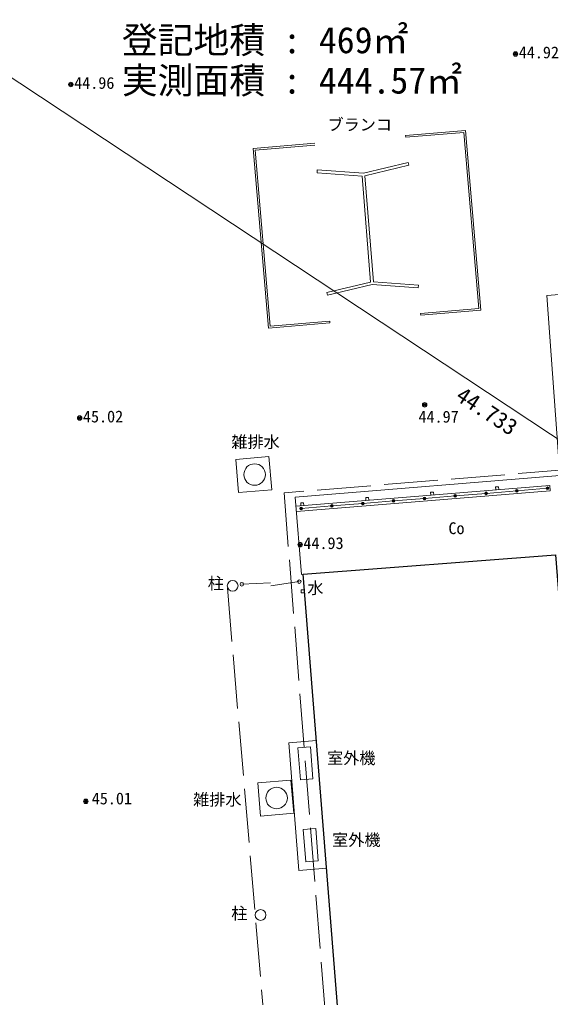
# Model space of a CAD drawing. Units: millimetres, scale not verified. Extents: x -29071210 to -28860960, y -117775216 to -117329466.
# Drawn here: x -29001552 to -28986749, y -117496275 to -117469008 of the extents above; entities that cross this region are included whole.
import ezdxf
from ezdxf.enums import TextEntityAlignment as Align

# ---------------------------------------------------------------- set-up
doc = ezdxf.new("R2010")
doc.units = ezdxf.units.MM
doc.header["$LTSCALE"] = 250
doc.header["$PDMODE"] = 32
doc.header["$PDSIZE"] = 125
doc.linetypes.add('DASHED', pattern=[7.5, 6, -1.5])
for name, color, linetype, lineweight in [('S-SUV', 7, 'Continuous', 13), ('S-SUV-HTXT', 7, 'Continuous', 13), ('S-SUV-ROW', 7, 'Continuous', 15), ('S-SUV-SRVR', 3, 'Continuous', 13), ('S-SUV-STR', 1, 'Continuous', 25)]:
    doc.layers.add(name, color=color, linetype=linetype, lineweight=lineweight)
doc.styles.add('ＭＳ ゴシック', font='')
doc.styles.get('ＭＳ ゴシック').set_extended_font_data('MS Gothic')

# ---------------------------------------------------------------- blocks, each defined once
blk = doc.blocks.new('ﾌﾟﾛｯﾄﾏｰｸ-03_1')
at = {"color": 3, "linetype": 'Continuous', "lineweight": 25}
blk.add_circle((0, 0), 0.5, dxfattribs=at)
at = {"color": 3}
blk.add_point((0, 0), dxfattribs=at)

msp = doc.modelspace()

# ---------------------------------------------------------------- linework, layer by layer
at = {"layer": 'S-SUV'}
for p, q in [((-28989114, -117472100), (-28990789.2, -117472242.1)), ((-28990785, -117472291.9), (-28990789.2, -117472242.1)), ((-28989159.6, -117472154), (-28990785, -117472291.9)), ((-28989159.6, -117472154), (-28988743.1, -117477063.6)), ((-28989114, -117472100), (-28988689, -117477109.2)), ((-28993321.1, -117472456.9), (-28995037.2, -117472602.5)), ((-28993316.9, -117472506.8), (-28994983.2, -117472648.1)), ((-28994612.2, -117477611.8), (-28995037.2, -117472602.5)), ((-28994566.6, -117477557.7), (-28994983.2, -117472648.1)), ((-28991966.1, -117473293.5), (-28990714.4, -117472994)), ((-28991920.2, -117473364.8), (-28990695.8, -117473071.8)), ((-28990714.4, -117472994), (-28990695.8, -117473071.8)), ((-28993255.4, -117473277.9), (-28993249.5, -117473198.1)), ((-28993255.4, -117473277.9), (-28991999.9, -117473371.2)), ((-28993249.5, -117473198.1), (-28991966.1, -117473293.5)), ((-28991999.9, -117473371.2), (-28991762, -117476326)), ((-28991920.2, -117473364.8), (-28991682.3, -117476319.6)), ((-28991762, -117476326), (-28992986.4, -117476619)), ((-28990426.8, -117476412.9), (-28991682.3, -117476319.6)), ((-28992967.8, -117476696.8), (-28992986.4, -117476619)), ((-28991716.2, -117476397.3), (-28992967.8, -117476696.8)), ((-28990432.8, -117476492.7), (-28991716.2, -117476397.3)), ((-28990432.8, -117476492.7), (-28990426.8, -117476412.9)), ((-28986852.5, -117476698.5), (-28982846.1, -117476406.8)), ((-28986489, -117481692.4), (-28986852.5, -117476698.5)), ((-28988743.1, -117477063.6), (-28990368.4, -117477201.5)), ((-28988689, -117477109.2), (-28990364.2, -117477251.4)), ((-28992900.3, -117477416.3), (-28994566.6, -117477557.7)), ((-28992896.1, -117477466.2), (-28992900.3, -117477416.3)), ((-28990368.4, -117477201.5), (-28990364.2, -117477250.9)), ((-28992896.1, -117477466.2), (-28994612.2, -117477611.8)), ((-28993866, -117482329), (-28984424, -117481555)), ((-28986764.5, -117481997.7), (-28993845.7, -117482578.2)), ((-28988197.8, -117482035), (-28988277.6, -117482041.4)), ((-28988277.6, -117482041.4), (-28988271.2, -117482121.2)), ((-28988191.4, -117482114.8), (-28988197.8, -117482035)), ((-28987686.3, -117482148.5), (-28986827.2, -117482078.1)), ((-28986764.5, -117481997.7), (-28986752.6, -117482147.2)), ((-28993690.7, -117484479.3), (-28993866, -117482329)), ((-28986752.6, -117482147.2), (-28993833.5, -117482727.7)), ((-28991821.2, -117482332), (-28991900.9, -117482338.4)), ((-28991900.9, -117482338.4), (-28991894.5, -117482418.1)), ((-28991814.8, -117482411.7), (-28991821.2, -117482332)), ((-28990263.6, -117482359.8), (-28989404.5, -117482289.4)), ((-28990009.5, -117482183.5), (-28990089.2, -117482189.9)), ((-28990089.2, -117482189.9), (-28990082.9, -117482269.6)), ((-28990082.9, -117482269.6), (-28990003.1, -117482263.3)), ((-28990003.1, -117482263.3), (-28990009.5, -117482183.5)), ((-28989404.5, -117482289.4), (-28988545.4, -117482218.9)), ((-28988545.4, -117482218.9), (-28987686.3, -117482148.5)), ((-28988271.2, -117482121.2), (-28988191.4, -117482114.8)), ((-28993632.8, -117482480.6), (-28993712.6, -117482487)), ((-28993712.6, -117482487), (-28993706.2, -117482566.7)), ((-28993706.2, -117482566.7), (-28993626.5, -117482560.4)), ((-28993699.9, -117482641.5), (-28992840.8, -117482571.1)), ((-28993626.5, -117482560.4), (-28993632.8, -117482480.6)), ((-28992840.8, -117482571.1), (-28991981.7, -117482500.6)), ((-28991981.7, -117482500.6), (-28991122.7, -117482430.2)), ((-28991894.5, -117482418.1), (-28991814.8, -117482411.7)), ((-28991122.7, -117482430.2), (-28990263.6, -117482359.8)), ((-28993640, -117484475.4), (-28993690.7, -117484479.3)), ((-28995354, -117484753), (-28994553, -117484716.5)), ((-28994541.9, -117484797.4), (-28993752, -117484680)), ((-28993698, -117484911), (-28993700, -117484994)), ((-28993700, -117484994), (-28993617, -117484996)), ((-28993615, -117484913), (-28993698, -117484911)), ((-28993617, -117484996), (-28993615, -117484913)), ((-28993271.3, -117489110.5), (-28994046, -117489171.8)), ((-28993764, -117492733.1), (-28994046, -117489171.8)), ((-28993764, -117492733.1), (-28992988, -117492671.6))]:
    msp.add_line(p, q, dxfattribs=at)
for points in [[(-28994597, -117481196), (-28995521, -117481274), (-28995443, -117482198), (-28994519, -117482120)], [(-28993791.5, -117489313.4), (-28993720.5, -117490210.6), (-28993371.6, -117490183), (-28993442.6, -117489285.8)], [(-28993984, -117490216), (-28994908, -117490294), (-28994830, -117491218), (-28993906, -117491140)], [(-28993642.3, -117491592.6), (-28993571.3, -117492489.8), (-28993222.4, -117492462.2), (-28993293.4, -117491565)]]:
    msp.add_lwpolyline(points, close=True, dxfattribs=at)
at = {"layer": 'S-SUV', "linetype": 'DASHED'}
for points in [[(-28984285.3, -117481393.1), (-28994176.8, -117482204), (-28990849.2, -117524180), (-28980973.7, -117523372.3), (-28980973.7, -117523372.3), (-28983124.8, -117496095.4)], [(-28992798.6, -117521495.4), (-28994201.5, -117503165.1), (-28995759.4, -117484809.8)]]:
    msp.add_lwpolyline(points, dxfattribs=at)
at = {"layer": 'S-SUV'}
for centre, radius in [((-28994998, -117481695), 300), ((-28986827.2, -117482078.1), 37.5), ((-28986827.2, -117482078.1), 25), ((-28986827.2, -117482078.1), 12.5), ((-28995610, -117484797.2), 150), ((-28995354, -117484753), 50), ((-28993752, -117484680), 50), ((-28994385, -117490715), 300), ((-28994831, -117493975.1), 150)]:
    msp.add_circle(centre, radius, dxfattribs=at)
for centre, radius, start, end in [((-28990263.6, -117482359.8), 37.5, 0, 180), ((-28990263.6, -117482359.8), 25, 0, 180), ((-28990263.6, -117482359.8), 12.5, 0, 180), ((-28989404.5, -117482289.4), 37.5, 0, 180), ((-28989404.5, -117482289.4), 37.5, 180, 0), ((-28989404.5, -117482289.4), 25, 0, 180), ((-28989404.5, -117482289.4), 25, 180, 0), ((-28989404.5, -117482289.4), 12.5, 0, 180), ((-28989404.5, -117482289.4), 12.5, 180, 0), ((-28988545.4, -117482218.9), 37.5, 0, 180), ((-28988545.4, -117482218.9), 37.5, 180, 0), ((-28988545.4, -117482218.9), 25, 0, 180), ((-28988545.4, -117482218.9), 25, 180, 0), ((-28988545.4, -117482218.9), 12.5, 0, 180), ((-28988545.4, -117482218.9), 12.5, 180, 0), ((-28987686.3, -117482148.5), 37.5, 0, 180), ((-28987686.3, -117482148.5), 37.5, 180, 0), ((-28987686.3, -117482148.5), 25, 0, 180), ((-28987686.3, -117482148.5), 25, 180, 0), ((-28987686.3, -117482148.5), 12.5, 0, 180), ((-28987686.3, -117482148.5), 12.5, 180, 0), ((-28993699.9, -117482641.5), 37.5, 0, 180), ((-28993699.9, -117482641.5), 25, 0, 180), ((-28992840.8, -117482571.1), 37.5, 0, 180), ((-28992840.8, -117482571.1), 37.5, 180, 0), ((-28992840.8, -117482571.1), 25, 0, 180), ((-28992840.8, -117482571.1), 25, 180, 0), ((-28992840.8, -117482571.1), 12.5, 0, 180), ((-28992840.8, -117482571.1), 12.5, 180, 0), ((-28991981.7, -117482500.6), 37.5, 0, 180), ((-28991981.7, -117482500.6), 37.5, 180, 0), ((-28991981.7, -117482500.6), 25, 0, 180), ((-28991981.7, -117482500.6), 25, 180, 0), ((-28991981.7, -117482500.6), 12.5, 0, 180), ((-28991981.7, -117482500.6), 12.5, 180, 0), ((-28991122.7, -117482430.2), 37.5, 0, 180), ((-28991122.7, -117482430.2), 37.5, 180, 0), ((-28991122.7, -117482430.2), 25, 0, 180), ((-28991122.7, -117482430.2), 25, 180, 0), ((-28991122.7, -117482430.2), 12.5, 0, 180), ((-28991122.7, -117482430.2), 12.5, 180, 0), ((-28990263.6, -117482359.8), 37.5, 180, 0), ((-28990263.6, -117482359.8), 25, 180, 0), ((-28990263.6, -117482359.8), 12.5, 180, 0), ((-28993699.9, -117482641.5), 37.5, 180, 0), ((-28993699.9, -117482641.5), 25, 180, 0), ((-28993699.9, -117482641.5), 12.5, 0, 180), ((-28993699.9, -117482641.5), 12.5, 180, 0)]:
    msp.add_arc(centre, radius, start, end, dxfattribs=at)
at = {"layer": 'S-SUV-ROW'}
msp.add_line((-28969743, -117491807.8), (-29006810.5, -117467307.4), dxfattribs=at)
at = {"layer": 'S-SUV-STR'}
msp.add_lwpolyline([(-28983602, -117521866.8), (-28990621, -117522427.2), (-28993640, -117484475.4), (-28986611, -117483934)], close=True, dxfattribs=at)

# ---------------------------------------------------------------- block references
at = {"layer": 'S-SUV-SRVR', "xscale": 75, "yscale": 75}
for p in [(-28987724, -117469968), (-29000120.2, -117470819.2), (-28990257, -117479749), (-28999874.9, -117480119.7), (-28993729, -117483651), (-28999704.1, -117490806.3)]:
    msp.add_blockref('ﾌﾟﾛｯﾄﾏｰｸ-03_1', p, dxfattribs=at)

# ---------------------------------------------------------------- texts
at = {"layer": 'S-SUV-HTXT', "style": 'ＭＳ ゴシック'}
for s, height, p in [('登記地積 : 469㎡', 733.1, (-28998701.5, -117470167.6)), ('実測面積 : 444.57㎡', 733.1, (-28998701.5, -117471292.6)), ('Co', 329.9, (-28989593.2, -117483455.2)), ('水', 329.9, (-28993527.8, -117485121.4)), ('室外機', 329.9, (-28992977.9, -117489862.8)), ('室外機', 329.9, (-28992837.4, -117492145.5))]:
    msp.add_text(s, height=height, dxfattribs=at).set_placement(p, align=Align.BOTTOM_LEFT)
msp.add_text('ブランコ', height=329.9, dxfattribs=at).set_placement((-28992066.4, -117472201.2), align=Align.BOTTOM_CENTER)
msp.add_text('44.733', height=458.2, rotation=326.537, dxfattribs=at).set_placement((-28988518, -117479922.6), align=Align.MIDDLE_CENTER)
for p in [(-28994972.2, -117480786.1), (-28996037.6, -117490758.3)]:
    msp.add_text('雑排水', height=329.9, dxfattribs=at).set_placement(p, align=Align.MIDDLE_CENTER)
for p in [(-28995854.7, -117484727.5), (-28995198.4, -117493929.5)]:
    msp.add_text('柱', height=329.9, dxfattribs=at).set_placement(p, align=Align.MIDDLE_RIGHT)
at = {"layer": 'S-SUV-SRVR', "style": 'ＭＳ ゴシック'}
for s, p in [('44.92', (-28987633.1, -117470188.2)), ('44.96', (-29000029.3, -117471039.3)), ('45.02', (-28999784.1, -117480339.9)), ('44.97', (-28990429.1, -117480346.5)), ('44.93', (-28993638.1, -117483871.2)), ('45.01', (-28999538.9, -117490989.9))]:
    msp.add_text(s, height=329.9, dxfattribs=at).set_placement(p, align=Align.BOTTOM_LEFT)

doc.saveas('drawing.dxf')
